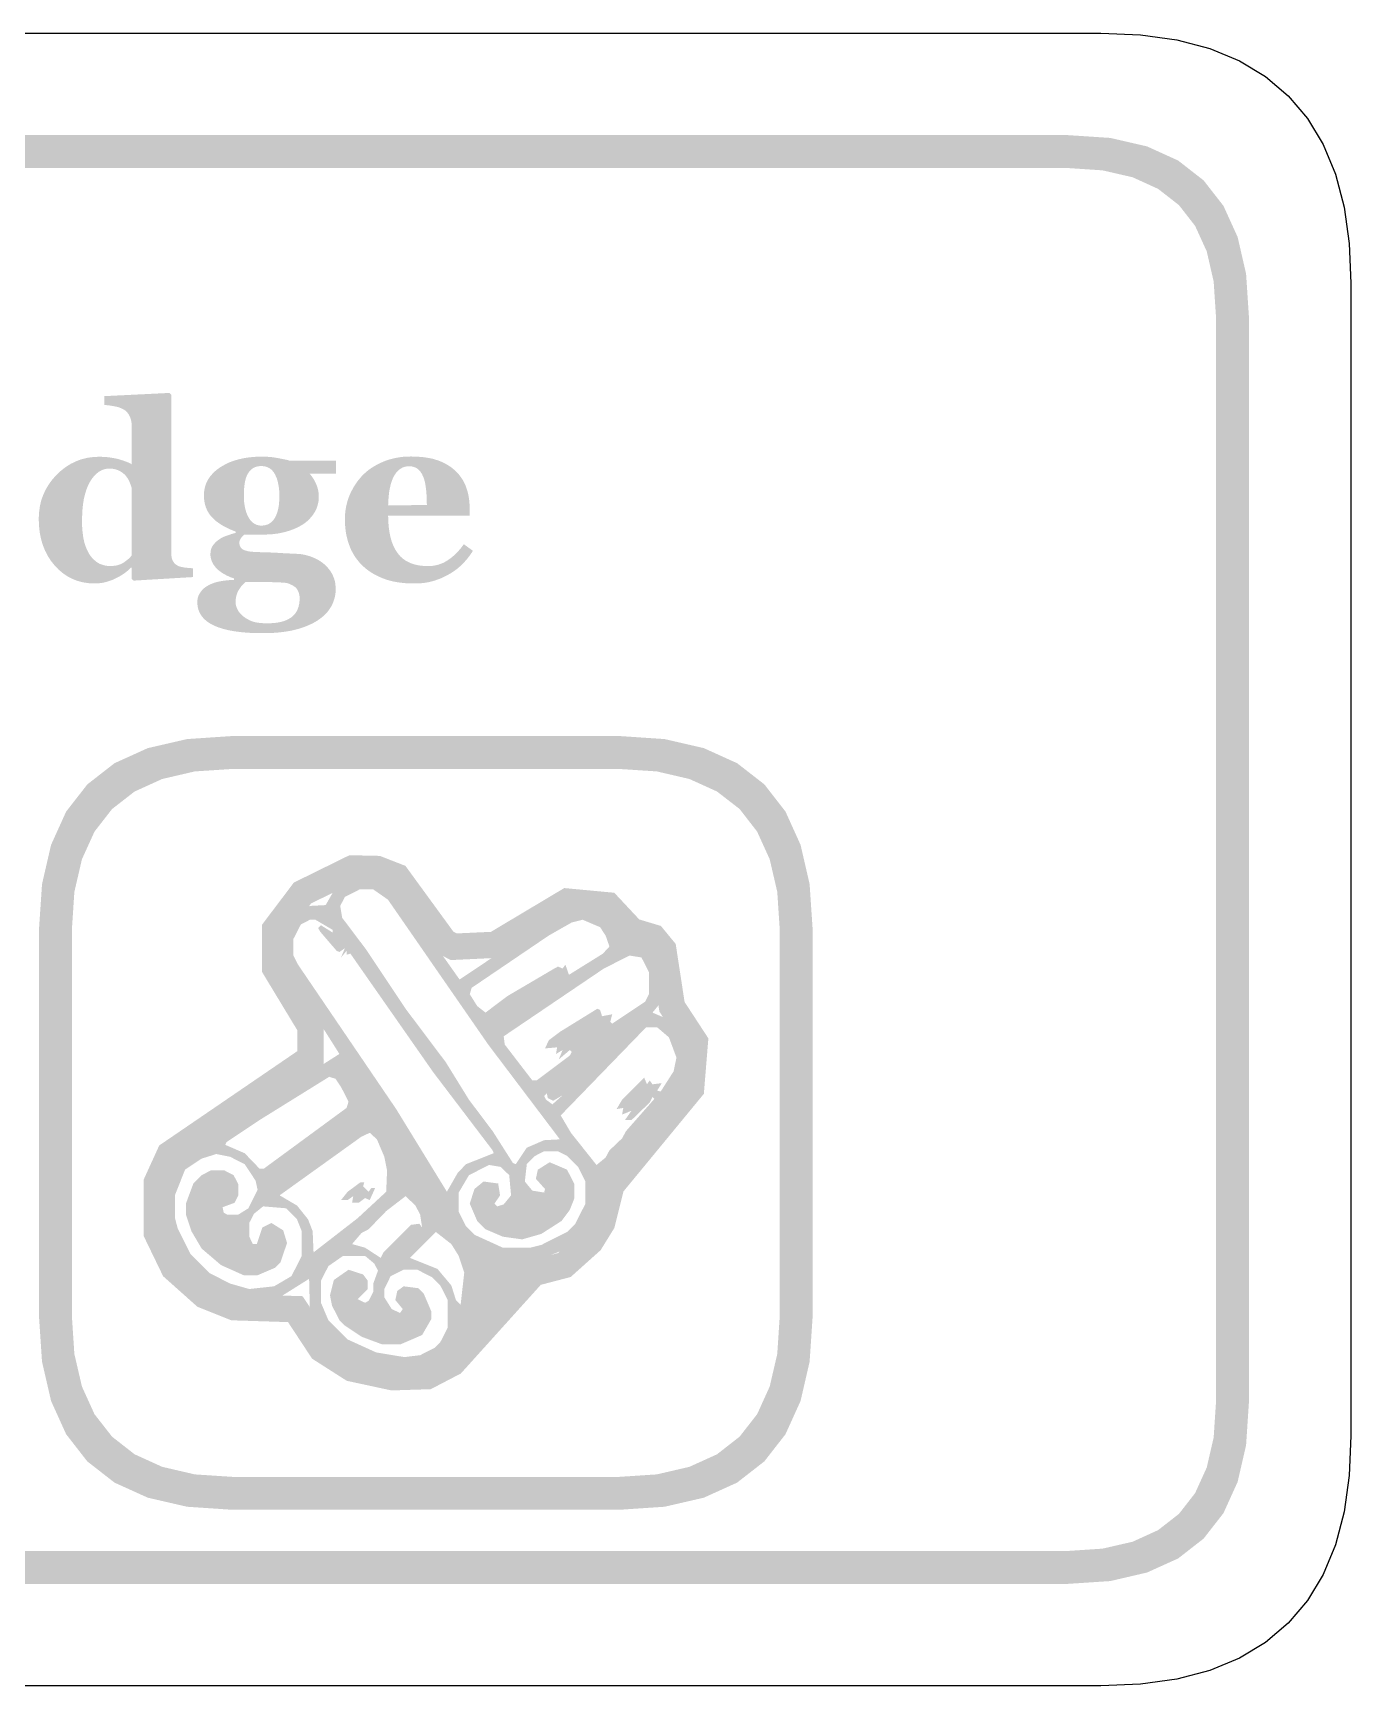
# Model space of a CAD drawing. Header units: millimetres. Extents: x 4 to 272, y 4 to 144.
# Drawn here: x 120.03 to 136.04, y 75.96 to 96.04 of the extents above; entities that cross this region are included whole.
import ezdxf

# ---------------------------------------------------------------- set-up
doc = ezdxf.new("R2010")
doc.units = ezdxf.units.MM
doc.layers.add('CUT', color=1, linetype='Continuous')
doc.layers.add('RASTER', color=7, linetype='Continuous')

msp = doc.modelspace()

# ---------------------------------------------------------------- hatches: boundary and pattern name
at = {"layer": 'RASTER'}
h = msp.add_hatch(color=7, dxfattribs=at)
h.paths.add_polyline_path([(73.2, 92.6), (73.234, 93.116), (73.338, 93.563), (73.509, 93.941), (73.75, 94.25), (74.059, 94.491), (74.438, 94.663), (74.884, 94.766), (75.4, 94.8), (132.6, 94.8), (133.116, 94.766), (133.563, 94.663), (133.941, 94.491), (134.25, 94.25), (134.491, 93.941), (134.663, 93.563), (134.766, 93.116), (134.8, 92.6), (134.8, 79.4), (134.766, 78.884), (134.663, 78.438), (134.491, 78.059), (134.25, 77.75), (133.941, 77.509), (133.563, 77.338), (133.116, 77.234), (132.6, 77.2), (75.4, 77.2), (74.884, 77.234), (74.438, 77.338), (74.059, 77.509), (73.75, 77.75), (73.509, 78.059), (73.338, 78.438), (73.234, 78.884), (73.2, 79.4)])
h.paths.add_polyline_path([(73.6, 92.6), (73.6, 79.4), (73.628, 78.978), (73.712, 78.613), (73.853, 78.303), (74.05, 78.05), (74.303, 77.853), (74.613, 77.712), (74.978, 77.628), (75.4, 77.6), (132.6, 77.6), (133.022, 77.628), (133.388, 77.712), (133.697, 77.853), (133.95, 78.05), (134.147, 78.303), (134.288, 78.613), (134.372, 78.978), (134.4, 79.4), (134.4, 92.6), (134.372, 93.022), (134.288, 93.388), (134.147, 93.697), (133.95, 93.95), (133.697, 94.147), (133.388, 94.288), (133.022, 94.372), (132.6, 94.4), (75.4, 94.4), (74.978, 94.372), (74.613, 94.288), (74.303, 94.147), (74.05, 93.95), (73.853, 93.697), (73.712, 93.388), (73.628, 93.022), (73.6, 92.6)], flags=0)
h = msp.add_hatch(color=7, dxfattribs=at)
h.paths.add_polyline_path([(121.972, 89.431), (121.25, 89.388), (121.228, 89.409), (121.228, 89.544), (121.218, 89.546), (121.199, 89.527), (121.179, 89.509), (121.157, 89.491), (121.133, 89.474), (121.108, 89.457), (121.082, 89.441), (121.053, 89.426), (121.024, 89.411), (120.993, 89.397), (120.962, 89.386), (120.932, 89.376), (120.901, 89.368), (120.87, 89.361), (120.839, 89.357), (120.808, 89.354), (120.777, 89.353), (120.705, 89.357), (120.635, 89.367), (120.57, 89.384), (120.507, 89.408), (120.448, 89.439), (120.392, 89.477), (120.339, 89.521), (120.289, 89.573), (120.244, 89.63), (120.205, 89.691), (120.172, 89.756), (120.145, 89.825), (120.124, 89.898), (120.109, 89.975), (120.1, 90.056), (120.097, 90.141), (120.101, 90.217), (120.111, 90.29), (120.127, 90.361), (120.151, 90.428), (120.181, 90.493), (120.218, 90.555), (120.261, 90.615), (120.312, 90.671), (120.367, 90.723), (120.425, 90.768), (120.485, 90.806), (120.549, 90.837), (120.615, 90.862), (120.684, 90.879), (120.756, 90.889), (120.831, 90.893), (120.861, 90.892), (120.89, 90.891), (120.919, 90.889), (120.948, 90.886), (120.975, 90.882), (121.003, 90.877), (121.03, 90.872), (121.057, 90.866), (121.082, 90.859), (121.107, 90.851), (121.13, 90.844), (121.151, 90.836), (121.172, 90.828), (121.191, 90.82), (121.209, 90.811), (121.225, 90.802), (121.225, 91.281), (121.225, 91.294), (121.224, 91.308), (121.222, 91.321), (121.22, 91.333), (121.217, 91.346), (121.213, 91.358), (121.208, 91.371), (121.203, 91.383), (121.197, 91.394), (121.191, 91.405), (121.185, 91.415), (121.177, 91.425), (121.17, 91.434), (121.162, 91.442), (121.153, 91.45), (121.145, 91.457), (121.133, 91.464), (121.12, 91.472), (121.107, 91.478), (121.093, 91.484), (121.079, 91.49), (121.064, 91.495), (121.048, 91.499), (121.031, 91.503), (121.014, 91.506), (120.997, 91.509), (120.98, 91.512), (120.963, 91.515), (120.946, 91.517), (120.928, 91.519), (120.911, 91.521), (120.894, 91.523), (120.894, 91.629), (121.685, 91.668), (121.707, 91.644), (121.707, 89.724), (121.707, 89.71), (121.708, 89.697), (121.71, 89.684), (121.712, 89.672), (121.714, 89.661), (121.717, 89.65), (121.721, 89.64), (121.725, 89.63), (121.73, 89.621), (121.736, 89.612), (121.742, 89.604), (121.749, 89.596), (121.757, 89.589), (121.766, 89.582), (121.775, 89.576), (121.785, 89.57), (121.793, 89.566), (121.802, 89.562), (121.812, 89.559), (121.823, 89.556), (121.834, 89.553), (121.847, 89.551), (121.86, 89.548), (121.875, 89.546), (121.889, 89.545), (121.903, 89.543), (121.916, 89.542), (121.929, 89.541), (121.941, 89.54), (121.952, 89.539), (121.962, 89.538), (121.972, 89.538)])
h.paths.add_polyline_path([(121.225, 89.692), (121.225, 90.519), (121.222, 90.528), (121.219, 90.536), (121.216, 90.545), (121.213, 90.555), (121.209, 90.564), (121.205, 90.574), (121.201, 90.584), (121.197, 90.594), (121.192, 90.604), (121.187, 90.614), (121.181, 90.624), (121.175, 90.634), (121.168, 90.643), (121.161, 90.653), (121.154, 90.662), (121.146, 90.671), (121.138, 90.679), (121.13, 90.686), (121.121, 90.694), (121.112, 90.7), (121.102, 90.707), (121.091, 90.714), (121.08, 90.72), (121.068, 90.726), (121.055, 90.731), (121.042, 90.736), (121.029, 90.74), (121.015, 90.743), (121.001, 90.746), (120.987, 90.748), (120.972, 90.749), (120.957, 90.749), (120.921, 90.747), (120.887, 90.739), (120.855, 90.726), (120.824, 90.708), (120.795, 90.684), (120.767, 90.656), (120.741, 90.622), (120.717, 90.584), (120.695, 90.54), (120.676, 90.492), (120.66, 90.44), (120.646, 90.384), (120.636, 90.323), (120.629, 90.259), (120.625, 90.19), (120.623, 90.116), (120.623, 90.087), (120.624, 90.058), (120.625, 90.031), (120.627, 90.004), (120.63, 89.977), (120.633, 89.952), (120.636, 89.927), (120.64, 89.903), (120.645, 89.88), (120.65, 89.857), (120.656, 89.835), (120.663, 89.813), (120.671, 89.792), (120.68, 89.771), (120.689, 89.751), (120.699, 89.731), (120.71, 89.712), (120.722, 89.694), (120.734, 89.678), (120.748, 89.662), (120.762, 89.647), (120.777, 89.634), (120.792, 89.621), (120.808, 89.609), (120.825, 89.599), (120.843, 89.59), (120.862, 89.583), (120.882, 89.577), (120.902, 89.572), (120.924, 89.568), (120.946, 89.566), (120.969, 89.566), (120.991, 89.566), (121.012, 89.568), (121.031, 89.57), (121.05, 89.574), (121.068, 89.579), (121.085, 89.585), (121.102, 89.592), (121.117, 89.6), (121.131, 89.609), (121.145, 89.619), (121.159, 89.629), (121.173, 89.64), (121.187, 89.652), (121.2, 89.664), (121.213, 89.678), (121.225, 89.692)], flags=0)
h = msp.add_hatch(color=7, dxfattribs=at)
h.paths.add_polyline_path([(123.708, 90.689), (123.386, 90.689), (123.4, 90.673), (123.413, 90.656), (123.425, 90.64), (123.436, 90.623), (123.446, 90.606), (123.455, 90.588), (123.464, 90.571), (123.471, 90.553), (123.478, 90.535), (123.484, 90.517), (123.489, 90.498), (123.493, 90.48), (123.496, 90.461), (123.498, 90.442), (123.5, 90.423), (123.5, 90.403), (123.499, 90.378), (123.497, 90.354), (123.492, 90.329), (123.486, 90.305), (123.479, 90.282), (123.47, 90.259), (123.459, 90.236), (123.446, 90.214), (123.432, 90.192), (123.417, 90.171), (123.4, 90.152), (123.383, 90.133), (123.365, 90.116), (123.346, 90.099), (123.325, 90.084), (123.304, 90.069), (123.281, 90.056), (123.257, 90.042), (123.232, 90.03), (123.207, 90.019), (123.18, 90.008), (123.152, 89.998), (123.124, 89.989), (123.094, 89.98), (123.064, 89.973), (123.033, 89.966), (123.001, 89.96), (122.969, 89.956), (122.936, 89.952), (122.903, 89.95), (122.868, 89.948), (122.833, 89.948), (122.595, 89.948), (122.59, 89.944), (122.586, 89.94), (122.581, 89.936), (122.576, 89.931), (122.571, 89.925), (122.566, 89.919), (122.561, 89.913), (122.556, 89.906), (122.551, 89.899), (122.547, 89.892), (122.543, 89.885), (122.54, 89.878), (122.538, 89.871), (122.536, 89.864), (122.535, 89.858), (122.535, 89.851), (122.535, 89.836), (122.538, 89.821), (122.542, 89.808), (122.547, 89.797), (122.555, 89.786), (122.564, 89.777), (122.574, 89.769), (122.586, 89.762), (122.6, 89.756), (122.617, 89.751), (122.636, 89.746), (122.658, 89.742), (122.683, 89.739), (122.71, 89.737), (122.74, 89.735), (122.772, 89.734), (122.805, 89.733), (122.839, 89.732), (122.872, 89.731), (122.906, 89.73), (122.94, 89.728), (122.974, 89.727), (123.007, 89.725), (123.042, 89.723), (123.074, 89.721), (123.105, 89.719), (123.133, 89.718), (123.158, 89.717), (123.181, 89.716), (123.202, 89.715), (123.22, 89.714), (123.236, 89.713), (123.258, 89.712), (123.279, 89.71), (123.3, 89.707), (123.321, 89.703), (123.342, 89.698), (123.363, 89.692), (123.384, 89.686), (123.405, 89.679), (123.425, 89.671), (123.445, 89.663), (123.464, 89.654), (123.483, 89.644), (123.501, 89.634), (123.518, 89.624), (123.534, 89.612), (123.55, 89.601), (123.566, 89.587), (123.582, 89.573), (123.597, 89.558), (123.611, 89.542), (123.625, 89.525), (123.638, 89.508), (123.65, 89.489), (123.661, 89.47), (123.671, 89.449), (123.68, 89.428), (123.688, 89.406), (123.694, 89.384), (123.699, 89.36), (123.702, 89.336), (123.704, 89.311), (123.705, 89.286), (123.704, 89.258), (123.702, 89.231), (123.698, 89.204), (123.692, 89.178), (123.684, 89.152), (123.675, 89.126), (123.664, 89.101), (123.652, 89.076), (123.637, 89.052), (123.621, 89.029), (123.604, 89.006), (123.584, 88.985), (123.563, 88.964), (123.54, 88.944), (123.515, 88.925), (123.488, 88.906), (123.459, 88.888), (123.428, 88.871), (123.395, 88.855), (123.361, 88.84), (123.326, 88.826), (123.289, 88.813), (123.25, 88.801), (123.211, 88.791), (123.169, 88.781), (123.125, 88.773), (123.078, 88.766), (123.03, 88.76), (122.978, 88.755), (122.925, 88.752), (122.869, 88.75), (122.81, 88.75), (122.717, 88.751), (122.629, 88.755), (122.547, 88.763), (122.471, 88.773), (122.401, 88.786), (122.336, 88.802), (122.277, 88.821), (122.224, 88.843), (122.177, 88.868), (122.136, 88.896), (122.102, 88.927), (122.074, 88.961), (122.052, 88.997), (122.036, 89.037), (122.027, 89.079), (122.023, 89.125), (122.025, 89.153), (122.03, 89.18), (122.039, 89.206), (122.051, 89.23), (122.066, 89.253), (122.084, 89.275), (122.106, 89.296), (122.132, 89.315), (122.161, 89.333), (122.194, 89.348), (122.23, 89.362), (122.27, 89.373), (122.314, 89.382), (122.362, 89.389), (122.413, 89.394), (122.469, 89.397), (122.469, 89.415), (122.436, 89.426), (122.405, 89.439), (122.376, 89.453), (122.349, 89.468), (122.323, 89.483), (122.3, 89.5), (122.278, 89.517), (122.259, 89.535), (122.241, 89.555), (122.226, 89.575), (122.213, 89.595), (122.202, 89.617), (122.194, 89.639), (122.188, 89.662), (122.184, 89.686), (122.183, 89.711), (122.184, 89.726), (122.185, 89.74), (122.187, 89.754), (122.191, 89.767), (122.195, 89.78), (122.2, 89.792), (122.206, 89.804), (122.213, 89.815), (122.221, 89.825), (122.229, 89.835), (122.238, 89.845), (122.247, 89.854), (122.257, 89.864), (122.268, 89.873), (122.279, 89.881), (122.29, 89.889), (122.301, 89.896), (122.312, 89.903), (122.323, 89.909), (122.335, 89.915), (122.348, 89.921), (122.361, 89.926), (122.375, 89.932), (122.39, 89.937), (122.404, 89.942), (122.418, 89.946), (122.431, 89.951), (122.443, 89.955), (122.455, 89.958), (122.467, 89.962), (122.478, 89.965), (122.488, 89.968), (122.488, 89.984), (122.44, 90.003), (122.395, 90.023), (122.354, 90.044), (122.316, 90.066), (122.282, 90.089), (122.25, 90.112), (122.222, 90.137), (122.197, 90.163), (122.175, 90.19), (122.156, 90.219), (122.14, 90.249), (122.127, 90.28), (122.117, 90.313), (122.11, 90.348), (122.105, 90.384), (122.104, 90.421), (122.107, 90.473), (122.116, 90.523), (122.132, 90.57), (122.154, 90.615), (122.182, 90.656), (122.216, 90.695), (122.256, 90.732), (122.302, 90.765), (122.354, 90.795), (122.408, 90.822), (122.466, 90.844), (122.528, 90.862), (122.592, 90.876), (122.66, 90.886), (122.731, 90.892), (122.806, 90.894), (122.83, 90.894), (122.855, 90.893), (122.879, 90.892), (122.904, 90.89), (122.928, 90.888), (122.951, 90.885), (122.975, 90.881), (122.998, 90.877), (123.021, 90.873), (123.042, 90.869), (123.062, 90.865), (123.08, 90.861), (123.097, 90.858), (123.113, 90.854), (123.127, 90.851), (123.14, 90.847), (123.708, 90.847)])
h.paths.add_polyline_path([(123.021, 90.409), (123.02, 90.451), (123.018, 90.49), (123.013, 90.528), (123.007, 90.563), (123, 90.595), (122.991, 90.626), (122.979, 90.654), (122.967, 90.68), (122.952, 90.704), (122.936, 90.724), (122.918, 90.741), (122.898, 90.755), (122.876, 90.766), (122.853, 90.774), (122.827, 90.778), (122.8, 90.78), (122.786, 90.779), (122.772, 90.778), (122.759, 90.776), (122.746, 90.773), (122.734, 90.769), (122.722, 90.765), (122.711, 90.759), (122.7, 90.753), (122.69, 90.746), (122.68, 90.738), (122.671, 90.729), (122.662, 90.72), (122.653, 90.709), (122.646, 90.699), (122.638, 90.687), (122.631, 90.674), (122.625, 90.662), (122.62, 90.648), (122.615, 90.635), (122.61, 90.62), (122.607, 90.606), (122.603, 90.59), (122.6, 90.574), (122.598, 90.558), (122.596, 90.541), (122.594, 90.524), (122.592, 90.507), (122.591, 90.49), (122.59, 90.473), (122.589, 90.456), (122.589, 90.439), (122.589, 90.421), (122.59, 90.382), (122.592, 90.345), (122.597, 90.309), (122.603, 90.276), (122.611, 90.244), (122.62, 90.214), (122.631, 90.185), (122.645, 90.159), (122.659, 90.135), (122.675, 90.114), (122.693, 90.096), (122.712, 90.082), (122.732, 90.071), (122.754, 90.063), (122.778, 90.058), (122.803, 90.056), (122.828, 90.058), (122.852, 90.062), (122.875, 90.069), (122.896, 90.079), (122.915, 90.092), (122.933, 90.108), (122.95, 90.127), (122.965, 90.149), (122.978, 90.173), (122.989, 90.199), (122.999, 90.228), (123.007, 90.26), (123.013, 90.294), (123.017, 90.33), (123.02, 90.368), (123.021, 90.409)], flags=0)
h.paths.add_polyline_path([(123.267, 89.179), (123.267, 89.191), (123.265, 89.204), (123.263, 89.216), (123.26, 89.228), (123.256, 89.241), (123.251, 89.253), (123.246, 89.265), (123.239, 89.278), (123.231, 89.29), (123.221, 89.301), (123.209, 89.312), (123.194, 89.322), (123.178, 89.332), (123.159, 89.341), (123.138, 89.35), (123.115, 89.358), (123.1, 89.36), (123.084, 89.362), (123.066, 89.363), (123.045, 89.365), (123.022, 89.366), (122.997, 89.367), (122.97, 89.368), (122.941, 89.369), (122.91, 89.37), (122.875, 89.371), (122.838, 89.371), (122.798, 89.371), (122.755, 89.372), (122.709, 89.372), (122.661, 89.372), (122.609, 89.372), (122.597, 89.361), (122.585, 89.349), (122.573, 89.337), (122.562, 89.324), (122.552, 89.311), (122.542, 89.297), (122.533, 89.283), (122.524, 89.268), (122.516, 89.253), (122.509, 89.237), (122.503, 89.22), (122.498, 89.202), (122.494, 89.183), (122.491, 89.164), (122.49, 89.144), (122.489, 89.123), (122.49, 89.114), (122.491, 89.104), (122.492, 89.095), (122.494, 89.085), (122.497, 89.075), (122.501, 89.064), (122.505, 89.053), (122.51, 89.043), (122.515, 89.032), (122.521, 89.021), (122.528, 89.01), (122.536, 89), (122.545, 88.99), (122.554, 88.98), (122.564, 88.97), (122.574, 88.961), (122.587, 88.95), (122.601, 88.94), (122.614, 88.931), (122.628, 88.923), (122.643, 88.915), (122.658, 88.907), (122.673, 88.9), (122.688, 88.894), (122.705, 88.888), (122.724, 88.883), (122.745, 88.879), (122.768, 88.876), (122.792, 88.873), (122.819, 88.871), (122.848, 88.87), (122.879, 88.87), (122.925, 88.871), (122.968, 88.874), (123.008, 88.88), (123.046, 88.888), (123.08, 88.898), (123.112, 88.911), (123.141, 88.926), (123.167, 88.943), (123.191, 88.963), (123.211, 88.985), (123.228, 89.01), (123.242, 89.039), (123.253, 89.069), (123.261, 89.103), (123.266, 89.14), (123.267, 89.179)], flags=0)
h = msp.add_hatch(color=7, dxfattribs=at)
h.paths.add_polyline_path([(125.372, 89.75), (125.359, 89.729), (125.345, 89.709), (125.331, 89.689), (125.315, 89.669), (125.3, 89.649), (125.283, 89.63), (125.266, 89.611), (125.248, 89.593), (125.23, 89.574), (125.211, 89.557), (125.191, 89.54), (125.171, 89.524), (125.15, 89.508), (125.128, 89.494), (125.106, 89.479), (125.083, 89.466), (125.059, 89.452), (125.034, 89.44), (125.01, 89.428), (124.985, 89.417), (124.96, 89.407), (124.935, 89.398), (124.91, 89.389), (124.885, 89.382), (124.859, 89.375), (124.833, 89.369), (124.806, 89.364), (124.777, 89.36), (124.748, 89.357), (124.718, 89.355), (124.686, 89.354), (124.654, 89.353), (124.601, 89.354), (124.55, 89.357), (124.5, 89.362), (124.452, 89.369), (124.406, 89.377), (124.362, 89.388), (124.32, 89.4), (124.28, 89.415), (124.242, 89.431), (124.205, 89.448), (124.17, 89.467), (124.136, 89.487), (124.105, 89.508), (124.075, 89.531), (124.047, 89.555), (124.02, 89.58), (123.995, 89.607), (123.972, 89.635), (123.95, 89.663), (123.93, 89.694), (123.912, 89.725), (123.895, 89.757), (123.88, 89.791), (123.867, 89.826), (123.855, 89.861), (123.845, 89.898), (123.836, 89.935), (123.829, 89.973), (123.824, 90.012), (123.82, 90.051), (123.817, 90.091), (123.816, 90.132), (123.817, 90.17), (123.82, 90.206), (123.824, 90.243), (123.83, 90.279), (123.838, 90.314), (123.847, 90.35), (123.858, 90.384), (123.871, 90.419), (123.886, 90.453), (123.902, 90.485), (123.919, 90.517), (123.938, 90.548), (123.958, 90.578), (123.98, 90.607), (124.003, 90.635), (124.027, 90.663), (124.053, 90.688), (124.08, 90.712), (124.109, 90.735), (124.14, 90.757), (124.172, 90.777), (124.206, 90.796), (124.241, 90.814), (124.279, 90.831), (124.317, 90.846), (124.357, 90.859), (124.397, 90.87), (124.439, 90.879), (124.482, 90.887), (124.526, 90.892), (124.571, 90.895), (124.618, 90.896), (124.668, 90.895), (124.716, 90.892), (124.761, 90.889), (124.804, 90.883), (124.845, 90.876), (124.884, 90.868), (124.92, 90.857), (124.955, 90.846), (124.987, 90.833), (125.018, 90.819), (125.047, 90.803), (125.075, 90.786), (125.102, 90.769), (125.127, 90.75), (125.151, 90.729), (125.173, 90.708), (125.193, 90.687), (125.212, 90.664), (125.229, 90.641), (125.245, 90.617), (125.259, 90.592), (125.273, 90.566), (125.284, 90.539), (125.294, 90.511), (125.303, 90.483), (125.311, 90.454), (125.318, 90.424), (125.323, 90.395), (125.327, 90.365), (125.33, 90.335), (125.332, 90.304), (125.333, 90.273), (125.333, 90.178), (124.342, 90.178), (124.344, 90.105), (124.35, 90.037), (124.359, 89.973), (124.371, 89.913), (124.387, 89.859), (124.407, 89.808), (124.431, 89.762), (124.458, 89.721), (124.489, 89.684), (124.524, 89.652), (124.564, 89.625), (124.608, 89.603), (124.656, 89.586), (124.708, 89.574), (124.765, 89.567), (124.826, 89.564), (124.86, 89.565), (124.893, 89.569), (124.925, 89.575), (124.956, 89.583), (124.987, 89.594), (125.017, 89.606), (125.045, 89.622), (125.073, 89.64), (125.1, 89.659), (125.126, 89.68), (125.151, 89.702), (125.175, 89.725), (125.198, 89.75), (125.22, 89.775), (125.241, 89.802), (125.261, 89.831)])
h.paths.add_polyline_path([(124.813, 90.307), (124.812, 90.329), (124.812, 90.351), (124.811, 90.373), (124.81, 90.396), (124.809, 90.418), (124.808, 90.441), (124.806, 90.464), (124.804, 90.487), (124.801, 90.509), (124.798, 90.531), (124.795, 90.551), (124.792, 90.571), (124.788, 90.589), (124.783, 90.606), (124.778, 90.623), (124.773, 90.638), (124.766, 90.654), (124.759, 90.67), (124.752, 90.685), (124.743, 90.698), (124.735, 90.711), (124.725, 90.722), (124.715, 90.732), (124.705, 90.742), (124.694, 90.75), (124.682, 90.757), (124.669, 90.763), (124.656, 90.768), (124.642, 90.772), (124.627, 90.775), (124.612, 90.776), (124.596, 90.777), (124.568, 90.775), (124.542, 90.77), (124.517, 90.761), (124.494, 90.748), (124.472, 90.732), (124.452, 90.713), (124.433, 90.689), (124.416, 90.663), (124.4, 90.632), (124.386, 90.597), (124.374, 90.558), (124.364, 90.515), (124.355, 90.468), (124.349, 90.416), (124.345, 90.361), (124.342, 90.301)], flags=0)
h = msp.add_hatch(color=7, dxfattribs=at)
h.paths.add_polyline_path([(120.1, 85.15), (120.137, 85.701), (120.247, 86.178), (120.43, 86.582), (120.688, 86.913), (121.018, 87.17), (121.422, 87.353), (121.899, 87.463), (122.45, 87.5), (127.15, 87.5), (127.701, 87.463), (128.178, 87.353), (128.582, 87.17), (128.913, 86.913), (129.17, 86.582), (129.353, 86.178), (129.463, 85.701), (129.5, 85.15), (129.5, 80.45), (129.463, 79.899), (129.353, 79.422), (129.17, 79.018), (128.913, 78.688), (128.582, 78.43), (128.178, 78.247), (127.701, 78.137), (127.15, 78.1), (122.45, 78.1), (121.899, 78.137), (121.422, 78.247), (121.018, 78.43), (120.687, 78.688), (120.43, 79.018), (120.247, 79.422), (120.137, 79.899), (120.1, 80.45)])
h.paths.add_polyline_path([(120.5, 85.15), (120.5, 80.45), (120.53, 79.993), (120.622, 79.597), (120.774, 79.262), (120.988, 78.988), (121.262, 78.774), (121.597, 78.622), (121.993, 78.53), (122.45, 78.5), (127.15, 78.5), (127.607, 78.53), (128.003, 78.622), (128.338, 78.774), (128.612, 78.988), (128.826, 79.262), (128.978, 79.597), (129.07, 79.993), (129.1, 80.45), (129.1, 85.15), (129.07, 85.607), (128.978, 86.003), (128.826, 86.338), (128.613, 86.613), (128.338, 86.826), (128.003, 86.978), (127.607, 87.07), (127.15, 87.1), (122.45, 87.1), (121.993, 87.07), (121.597, 86.978), (121.262, 86.826), (120.988, 86.613), (120.774, 86.338), (120.622, 86.003), (120.53, 85.607), (120.5, 85.15)], flags=0)
h = msp.add_hatch(color=7, dxfattribs=at)
h.paths.add_polyline_path([(123.872, 86.052), (124.241, 86.044), (124.552, 85.923), (125.136, 85.122), (125.175, 85.102), (125.591, 85.121), (126.482, 85.653), (127.09, 85.596), (127.393, 85.272), (127.656, 85.193), (127.836, 84.974), (127.944, 84.269), (128.233, 83.827), (128.178, 83.153), (127.201, 81.967), (127.09, 81.523), (126.924, 81.254), (126.56, 80.928), (126.197, 80.833), (125.226, 79.756), (124.86, 79.565), (124.382, 79.55), (123.839, 79.667), (123.418, 79.936), (123.126, 80.38), (122.435, 80.402), (122.024, 80.567), (121.608, 80.938), (121.371, 81.428), (121.371, 82.109), (121.561, 82.526), (123.239, 83.672), (123.239, 83.925), (122.81, 84.634), (122.81, 85.208), (123.197, 85.72)])
h.paths.add_polyline_path([(123.943, 85.73), (123.406, 85.466), (123.13, 85.101), (123.13, 84.724), (123.559, 84.014), (123.559, 83.503), (121.815, 82.312), (121.691, 82.039), (121.691, 81.502), (121.868, 81.135), (122.195, 80.843), (122.501, 80.72), (123.303, 80.695), (123.648, 80.169), (123.963, 79.968), (124.411, 79.871), (124.777, 79.883), (125.027, 80.013), (126.024, 81.119), (126.404, 81.218), (126.676, 81.462), (126.792, 81.648), (126.908, 82.115), (127.867, 83.279), (127.905, 83.743), (127.638, 84.152), (127.533, 84.839), (127.471, 84.915), (127.219, 84.99), (126.939, 85.289), (126.556, 85.325), (125.686, 84.806), (125.104, 84.778), (124.922, 84.872), (124.348, 85.658), (124.177, 85.725), (123.943, 85.73)], flags=0)
h = msp.add_hatch(color=7, dxfattribs=at)
h.paths.add_polyline_path([(123.938, 85.794), (124.162, 85.804), (124.406, 85.68), (125.21, 84.542), (126.261, 85.245), (126.573, 85.402), (126.84, 85.402), (127.018, 85.312), (127.085, 85.245), (127.199, 85.024), (127.41, 85), (127.554, 84.91), (127.677, 84.666), (127.677, 84.364), (127.62, 84.22), (127.554, 84.14), (127.788, 84.039), (127.888, 83.939), (128.012, 83.628), (127.979, 83.393), (127.821, 83.115), (126.931, 82.064), (126.907, 81.82), (126.84, 81.619), (126.75, 81.475), (126.516, 81.274), (126.06, 81.093), (125.913, 80.906), (125.726, 80.725), (125.679, 80.638), (125.424, 80.39), (125.377, 80.303), (125.009, 79.935), (124.765, 79.811), (124.296, 79.811), (123.961, 79.911), (123.683, 80.069), (123.549, 80.203), (123.425, 80.414), (123.392, 80.514), (123.382, 80.906), (123.024, 80.681), (122.789, 80.615), (122.522, 80.648), (122.143, 80.805), (122.043, 80.872), (121.775, 81.174), (121.618, 81.518), (121.618, 81.686), (121.584, 81.753), (121.651, 82.121), (121.808, 82.399), (123.75, 83.638), (123.369, 84.24), (123.181, 84.488), (123.057, 84.733), (123.024, 84.967), (123.134, 85.258), (123.215, 85.345), (123.392, 85.436), (123.583, 85.446), (123.717, 85.68)])
h.paths.add_polyline_path([(123.995, 85.636), (123.817, 85.546), (123.76, 85.436), (123.784, 85.292), (124.072, 84.91), (124.554, 84.187), (125.043, 83.537), (125.324, 83.082), (125.612, 82.7), (125.859, 82.312), (125.893, 82.299), (126.027, 82.499), (126.238, 82.59), (126.429, 82.6), (125.558, 83.752), (124.339, 85.513), (124.162, 85.636)], flags=0)
h.paths.add_polyline_path([(123.392, 85.268), (123.282, 85.211), (123.191, 85.034), (123.191, 84.833), (123.248, 84.722), (124.44, 82.968), (125.056, 81.964), (125.19, 82.198), (125.29, 82.299), (125.625, 82.432), (125.612, 82.466), (124.889, 83.417), (123.884, 84.856), (123.837, 84.843), (123.837, 84.89), (123.77, 84.81), (123.817, 84.923), (123.75, 84.876), (123.717, 84.89), (123.516, 85.124), (123.492, 85.168), (123.526, 85.201), (123.67, 85.111), (123.67, 85.144), (123.459, 85.268)], flags=0)
h.paths.add_polyline_path([(126.706, 85.268), (126.573, 85.235), (126.295, 85.077), (125.357, 84.441), (125.334, 84.364), (125.424, 84.22), (125.525, 84.14), (125.792, 84.341), (126.362, 84.676), (126.405, 84.699), (126.462, 84.676), (126.496, 84.722), (126.539, 84.599), (126.951, 84.856), (127.031, 84.943), (126.984, 85.077), (126.917, 85.178)], flags=0)
h.paths.add_polyline_path([(127.276, 84.833), (126.964, 84.676), (125.746, 83.852), (125.759, 83.752), (126.094, 83.316), (126.147, 83.316), (126.549, 83.618), (126.573, 83.661), (126.549, 83.685), (126.415, 83.571), (126.462, 83.685), (126.382, 83.638), (126.395, 83.718), (126.248, 83.705), (126.295, 83.805), (126.429, 83.906), (126.884, 84.187), (126.917, 84.173), (126.941, 84.096), (127.065, 84.12), (127.041, 84.029), (127.065, 84.006), (127.466, 84.274), (127.51, 84.364), (127.51, 84.632), (127.42, 84.81)], flags=0)
h.paths.add_polyline_path([(127.477, 83.962), (126.439, 82.891), (126.563, 82.68), (126.874, 82.289), (126.984, 82.379), (127.031, 82.466), (127.185, 82.613), (127.232, 82.7), (127.577, 83.092), (127.554, 83.115), (127.52, 83.048), (127.299, 82.834), (127.219, 82.834), (127.299, 82.948), (127.185, 82.901), (127.199, 82.982), (127.118, 82.968), (127.185, 83.082), (127.453, 83.35), (127.487, 83.269), (127.52, 83.316), (127.554, 83.269), (127.667, 83.283), (127.61, 83.192), (127.654, 83.182), (127.811, 83.427), (127.845, 83.594), (127.754, 83.839), (127.61, 83.962)], flags=0)
h.paths.add_polyline_path([(123.626, 83.36), (122.779, 82.834), (122.378, 82.566), (122.364, 82.533), (122.599, 82.432), (122.779, 82.245), (122.833, 82.245), (123.837, 82.982), (123.861, 83.059), (123.77, 83.236), (123.703, 83.336)], flags=0)
h.paths.add_polyline_path([(126.271, 83.159), (126.238, 83.125), (126.261, 83.082), (126.338, 83.025), (126.462, 83.136), (126.348, 83.069), (126.281, 83.102)], flags=0)
h.paths.add_polyline_path([(124.119, 82.68), (124.018, 82.633), (123.024, 81.92), (123.235, 81.796), (123.369, 81.629), (123.425, 81.485), (123.436, 81.227), (123.971, 81.642), (124.319, 81.964), (124.329, 82.222), (124.296, 82.389), (124.206, 82.6)], flags=0)
h.paths.add_polyline_path([(126.238, 82.456), (126.127, 82.399), (126.027, 82.299), (126.003, 82.088), (126.094, 81.977), (126.238, 81.954), (126.248, 81.997), (126.137, 82.121), (126.161, 82.232), (126.305, 82.322), (126.516, 82.232), (126.606, 82.054), (126.606, 81.887), (126.549, 81.743), (126.449, 81.609), (126.204, 81.452), (125.97, 81.385), (125.736, 81.418), (125.525, 81.508), (125.424, 81.609), (125.334, 81.82), (125.391, 81.997), (125.501, 82.088), (125.679, 82.064), (125.702, 81.92), (125.635, 81.82), (125.669, 81.786), (125.746, 81.81), (125.836, 81.92), (125.813, 82.165), (125.712, 82.265), (125.568, 82.289), (125.324, 82.165), (125.2, 81.954), (125.2, 81.719), (125.29, 81.542), (125.391, 81.441), (125.736, 81.284), (126.07, 81.284), (126.204, 81.318), (126.516, 81.475), (126.616, 81.575), (126.74, 81.82), (126.74, 82.088), (126.65, 82.265), (126.516, 82.399), (126.405, 82.456)], flags=0)
h.paths.add_polyline_path([(122.254, 82.422), (122.076, 82.366), (121.875, 82.232), (121.751, 81.92), (121.751, 81.652), (121.785, 81.518), (121.942, 81.207), (122.177, 80.973), (122.421, 80.849), (122.655, 80.782), (122.957, 80.815), (123.168, 80.939), (123.292, 81.184), (123.292, 81.485), (123.235, 81.629), (123.101, 81.763), (122.823, 81.786), (122.712, 81.696), (122.655, 81.585), (122.655, 81.418), (122.699, 81.328), (122.746, 81.328), (122.813, 81.529), (122.923, 81.585), (123.067, 81.495), (123.114, 81.341), (123.034, 81.107), (122.967, 81.04), (122.756, 80.949), (122.588, 80.949), (122.311, 81.073), (122.076, 81.274), (121.952, 81.485), (121.885, 81.686), (121.885, 81.82), (121.976, 82.064), (122.076, 82.165), (122.187, 82.222), (122.354, 82.222), (122.465, 82.165), (122.522, 82.054), (122.522, 81.92), (122.478, 81.83), (122.331, 81.776), (122.344, 81.709), (122.388, 81.686), (122.522, 81.686), (122.645, 81.763), (122.756, 81.987), (122.732, 82.098), (122.599, 82.299), (122.421, 82.389)], flags=0)
h.paths.add_polyline_path([(124.005, 82.078), (124.052, 82.078), (124.038, 82.031), (124.105, 81.964), (124.139, 82.011), (124.185, 82.011), (124.119, 81.863), (124.062, 81.887), (123.985, 81.83), (123.904, 81.83), (123.918, 81.91), (123.851, 81.863), (123.77, 81.863), (123.851, 81.964)], flags=0)
h.paths.add_polyline_path([(124.554, 81.91), (124.319, 81.729), (124.105, 81.508), (124.018, 81.462), (123.904, 81.328), (124.062, 81.284), (124.252, 81.16), (124.286, 81.227), (124.621, 81.562), (124.721, 81.575), (124.755, 81.529), (124.731, 81.686), (124.674, 81.796)], flags=0)
h.paths.add_polyline_path([(124.922, 81.475), (124.607, 81.16), (124.942, 81.026), (125.11, 80.825), (125.166, 80.648), (125.223, 80.591), (125.267, 80.983), (125.2, 81.184), (125.11, 81.328)], flags=0)
h.paths.add_polyline_path([(123.794, 81.184), (123.616, 81.06), (123.526, 80.882), (123.526, 80.615), (123.616, 80.404), (123.851, 80.169), (124.196, 80.012), (124.54, 79.955), (124.731, 79.978), (124.909, 80.069), (124.976, 80.136), (125.066, 80.313), (125.066, 80.648), (124.976, 80.825), (124.875, 80.926), (124.698, 81.016), (124.53, 81.016), (124.373, 80.939), (124.296, 80.782), (124.296, 80.681), (124.386, 80.538), (124.487, 80.491), (124.52, 80.538), (124.43, 80.648), (124.453, 80.758), (124.53, 80.815), (124.708, 80.792), (124.775, 80.725), (124.865, 80.514), (124.865, 80.414), (124.755, 80.223), (124.497, 80.112), (124.262, 80.112), (124.018, 80.203), (123.817, 80.337), (123.75, 80.404), (123.66, 80.581), (123.636, 80.705), (123.683, 80.892), (123.861, 81.016), (124.038, 80.959), (124.095, 80.882), (124.095, 80.782), (123.971, 80.658), (124.062, 80.615), (124.105, 80.638), (124.162, 80.748), (124.162, 80.849), (124.219, 81.006), (124.172, 81.093), (124.062, 81.184)], flags=0)

# ---------------------------------------------------------------- linework, layer by layer
at = {"layer": 'CUT'}
msp.add_lwpolyline([(74.999, 96.04), (133.001, 96.04), (133.483, 96.019), (133.925, 95.956), (134.325, 95.851), (134.685, 95.703), (135.003, 95.512), (135.278, 95.278), (135.512, 95.003), (135.703, 94.685), (135.851, 94.325), (135.956, 93.925), (136.019, 93.483), (136.04, 93.001), (136.04, 78.999), (136.019, 78.517), (135.956, 78.075), (135.851, 77.675), (135.703, 77.315), (135.512, 76.997), (135.278, 76.722), (135.003, 76.488), (134.685, 76.297), (134.325, 76.149), (133.925, 76.044), (133.483, 75.981), (133.001, 75.96), (74.999, 75.96)], dxfattribs=at)

doc.saveas('drawing.dxf')
